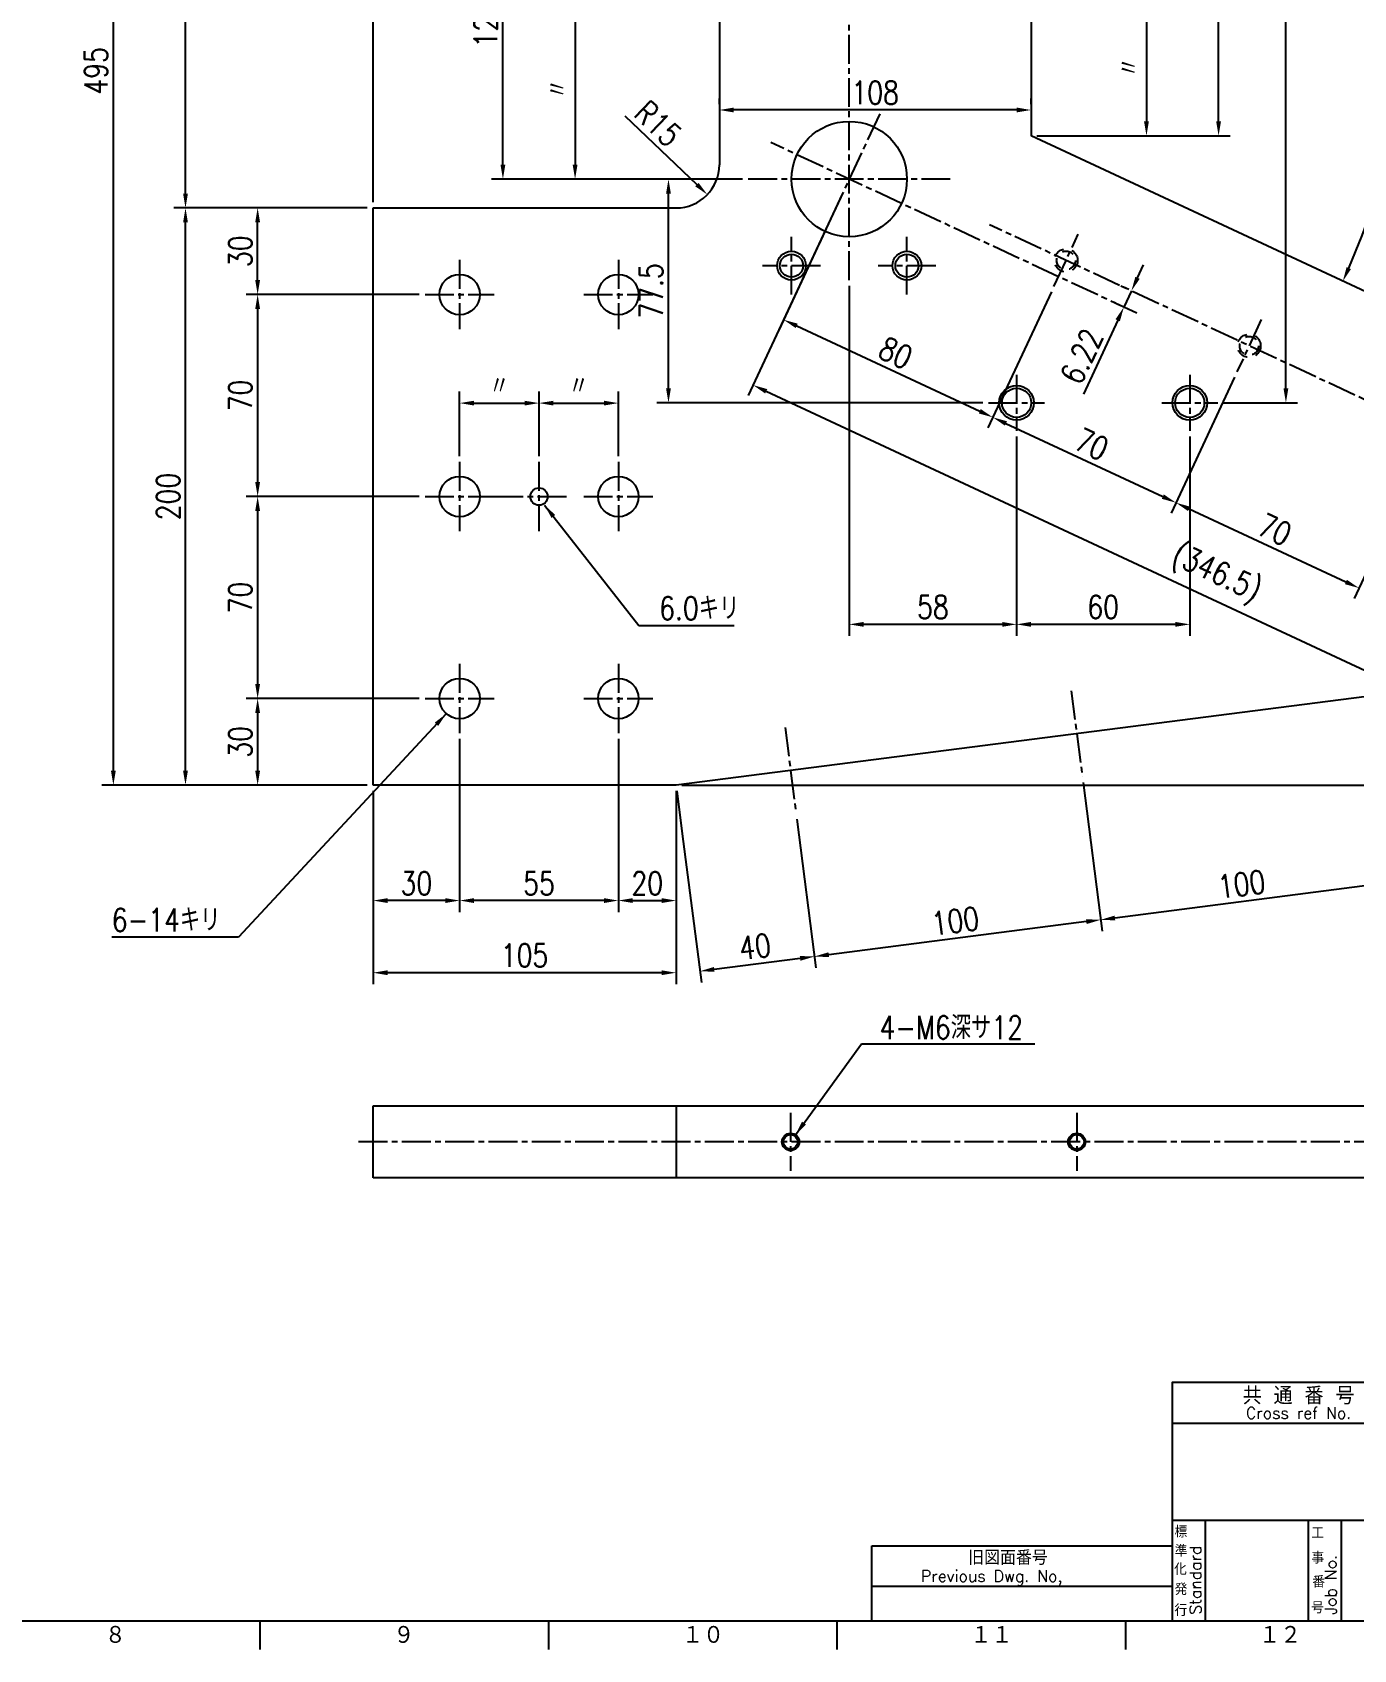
# Model space of a CAD drawing. Extents: x 0 to 1682, y 0 to 2376.
# Drawn here: x 741 to 1199, y 20 to 580 of the extents above; entities that cross this region are included whole.
import ezdxf
from ezdxf.enums import TextEntityAlignment as Align

# ---------------------------------------------------------------- set-up
doc = ezdxf.new("R2010")
doc.units = 0
doc.header["$LTSCALE"] = 2
doc.header["$MEASUREMENT"] = 0
doc.linetypes.add('GEN7A', pattern=[7.5, 5, -0.75, 1, -0.75])
doc.linetypes.add('HIDDEN2', pattern=[3.5, 2, -1.5])
doc.layers.get('DEFPOINTS').update_dxf_attribs({"linetype": 'CONTINUOUS'})
for name, color, linetype in [('2', 5, 'CONTINUOUS'), ('4', 3, 'CONTINUOUS'), ('5', 3, 'CONTINUOUS'), ('7A', 4, 'GEN7A'), ('9', 3, 'HIDDEN2'), ('RAHM2', 1, 'CONTINUOUS')]:
    doc.layers.add(name, color=color, linetype=linetype)
doc.styles.add('DIMENSION', font='monotxt.shx', dxfattribs={"bigfont": 'bigfont.shx'})
doc.styles.get("Standard").update_dxf_attribs({"font": 'romans.shx', "width": 0.8, "bigfont": 'extfont.shx'})
doc.dimstyles.new('GEN-ISO', dxfattribs={"dimscale": 2, "dimtxt": 4, "dimasz": 2.5, "dimexe": 2, "dimexo": 1, "dimgap": 1, "dimtad": 1, "dimdec": 3, "dimrnd": 0.001, "dimdsep": 46, "dimtxsty": 'Standard', "dimcen": 0, "dimclrt": 52, "dimadec": 0, "dimazin": 0, "dimtp": 0.1, "dimtm": 0.1, "dimtfac": 0.6, "dimtdec": 3, "dimtmove": 0, "dimatfit": 3, "dimfxl": 1, "dimarcsym": 0})
doc.dimstyles.new('GEN-ISO$2', dxfattribs={"dimscale": 2, "dimtxt": 4, "dimasz": 2.5, "dimexe": 2, "dimexo": 1, "dimgap": 1, "dimtad": 1, "dimdec": 3, "dimrnd": 0.001, "dimdsep": 46, "dimtxsty": 'Standard', "dimcen": 0, "dimclrt": 52, "dimadec": 3, "dimazin": 0, "dimtp": 0.1, "dimtm": 0.1, "dimtfac": 0.6, "dimtdec": 3, "dimtofl": 0, "dimtmove": 0, "dimatfit": 3, "dimfxl": 1, "dimarcsym": 0})
doc.dimstyles.new('GEN-ISO$4', dxfattribs={"dimscale": 2, "dimtxt": 4, "dimasz": 2.5, "dimexe": 2, "dimexo": 1, "dimgap": 1, "dimtad": 1, "dimdec": 3, "dimrnd": 0.001, "dimdsep": 46, "dimtxsty": 'Standard', "dimcen": 0, "dimclrt": 52, "dimadec": 0, "dimazin": 0, "dimtp": 0.1, "dimtm": 0.1, "dimtfac": 0.6, "dimtdec": 3, "dimtmove": 0, "dimatfit": 3, "dimfxl": 1, "dimarcsym": 0})

# ---------------------------------------------------------------- blocks, each defined once
blk = doc.blocks.new('*D4')
at = {"layer": '5', "color": 0, "lineweight": -2, "transparency": 16777216}
for p, q in [((987.15, 654.57), (900.15, 654.57)), ((904.15, 534.57), (904.15, 649.57)), ((987.15, 529.57), (900.15, 529.57))]:
    blk.add_line(p, q, dxfattribs=at)
at = {"layer": '5', "color": 0, "transparency": 16777216}
for points in [[(903.31, 649.57), (904.98, 649.57), (904.15, 654.57)], [(903.31, 534.57), (904.98, 534.57), (904.15, 529.57)]]:
    blk.add_solid(points, dxfattribs=at)
at = {"layer": 'DEFPOINTS', "color": 0, "transparency": 16777216}
for p in [(904.15, 654.57), (989.15, 654.57), (989.15, 529.57)]:
    blk.add_point(p, dxfattribs=at)
at = {"layer": '5', "color": 52, "transparency": 16777216, "insert": (898.15, 592.07), "char_height": 8, "attachment_point": 5, "rotation": 90}
blk.add_mtext('125\\H7%%P0.1', dxfattribs=at)
blk = doc.blocks.new('*D5')
at = {"layer": '5', "color": 0, "lineweight": -2, "transparency": 16777216}
for p, q in [((977.15, 814.57), (765.15, 814.57)), ((769.15, 324.57), (769.15, 809.57)), ((857.15, 319.57), (765.15, 319.57))]:
    blk.add_line(p, q, dxfattribs=at)
at = {"layer": '5', "color": 0, "transparency": 16777216}
for points in [[(768.31, 809.57), (769.98, 809.57), (769.15, 814.57)], [(768.31, 324.57), (769.98, 324.57), (769.15, 319.57)]]:
    blk.add_solid(points, dxfattribs=at)
at = {"layer": 'DEFPOINTS', "color": 0, "transparency": 16777216}
for p in [(769.15, 814.57), (979.15, 814.57), (859.15, 319.57)]:
    blk.add_point(p, dxfattribs=at)
at = {"layer": '5', "color": 52, "transparency": 16777216, "insert": (763.15, 567.07), "char_height": 8, "attachment_point": 5, "rotation": 90}
blk.add_mtext('495', dxfattribs=at)
blk = doc.blocks.new('*D8')
at = {"layer": '5', "color": 0, "lineweight": -2, "transparency": 16777216}
for p, q in [((1356.15, 369.57), (1438.15, 369.57)), ((1434.15, 364.57), (1434.15, 324.57)), ((966.15, 319.57), (1438.15, 319.57))]:
    blk.add_line(p, q, dxfattribs=at)
at = {"layer": '5', "color": 0, "transparency": 16777216}
for points in [[(1433.31, 364.57), (1434.98, 364.57), (1434.15, 369.57)], [(1433.31, 324.57), (1434.98, 324.57), (1434.15, 319.57)]]:
    blk.add_solid(points, dxfattribs=at)
at = {"layer": 'DEFPOINTS', "color": 0, "transparency": 16777216}
for p in [(1354.15, 369.57), (964.15, 319.57), (1434.15, 319.57)]:
    blk.add_point(p, dxfattribs=at)
at = {"layer": '5', "color": 52, "transparency": 16777216, "insert": (1428.15, 344.57), "char_height": 8, "attachment_point": 5, "rotation": 90}
blk.add_mtext('50', dxfattribs=at)
blk = doc.blocks.new('*D9')
at = {"layer": '5', "color": 0, "lineweight": -2, "transparency": 16777216}
for p, q in [((859.15, 521.57), (859.15, 913.57)), ((1369.15, 806.57), (1369.15, 913.57)), ((864.15, 909.57), (1364.15, 909.57))]:
    blk.add_line(p, q, dxfattribs=at)
at = {"layer": '5', "color": 0, "transparency": 16777216}
for points in [[(864.15, 910.4), (864.15, 908.73), (859.15, 909.57)], [(1364.15, 910.4), (1364.15, 908.73), (1369.15, 909.57)]]:
    blk.add_solid(points, dxfattribs=at)
at = {"layer": 'DEFPOINTS', "color": 0, "transparency": 16777216}
for p in [(1369.15, 909.57), (1369.15, 804.57), (859.15, 519.57)]:
    blk.add_point(p, dxfattribs=at)
at = {"layer": '5', "color": 52, "transparency": 16777216, "insert": (1114.15, 915.57), "char_height": 8, "attachment_point": 5}
blk.add_mtext('510', dxfattribs=at)
blk = doc.blocks.new('*D12')
at = {"layer": '5', "color": 0, "lineweight": -2, "transparency": 16777216}
for p, q in [((1021.7, 524.33), (999.73, 477.2)), ((1094.21, 490.52), (1072.23, 443.39)), ((1005.95, 478.71), (1069.39, 449.13))]:
    blk.add_line(p, q, dxfattribs=at)
at = {"layer": '5', "color": 0, "transparency": 16777216}
for points in [[(1006.3, 479.47), (1005.6, 477.96), (1001.42, 480.82)], [(1069.74, 449.88), (1069.04, 448.37), (1073.92, 447.01)]]:
    blk.add_solid(points, dxfattribs=at)
at = {"layer": 'DEFPOINTS', "color": 0, "transparency": 16777216}
for p in [(1022.55, 526.14), (1095.05, 492.33), (1073.92, 447.01)]:
    blk.add_point(p, dxfattribs=at)
at = {"layer": '5', "color": 52, "transparency": 16777216, "insert": (1040.21, 469.36), "char_height": 8, "attachment_point": 5, "rotation": 335}
blk.add_mtext('80', dxfattribs=at)
blk = doc.blocks.new('*D13')
at = {"layer": '5', "color": 0, "lineweight": -2, "transparency": 16777216}
for p, q in [((1094.21, 490.52), (1072.23, 443.39)), ((1157.65, 460.93), (1135.67, 413.81)), ((1078.45, 444.9), (1132.83, 419.54))]:
    blk.add_line(p, q, dxfattribs=at)
at = {"layer": '5', "color": 0, "transparency": 16777216}
for points in [[(1078.81, 445.66), (1078.1, 444.15), (1073.92, 447.01)], [(1133.18, 420.3), (1132.48, 418.79), (1137.36, 417.43)]]:
    blk.add_solid(points, dxfattribs=at)
at = {"layer": 'DEFPOINTS', "color": 0, "transparency": 16777216}
for p in [(1095.05, 492.33), (1158.5, 462.75), (1137.36, 417.43)]:
    blk.add_point(p, dxfattribs=at)
at = {"layer": '5', "color": 52, "transparency": 16777216, "insert": (1108.18, 437.66), "char_height": 8, "attachment_point": 5, "rotation": 335}
blk.add_mtext('70', dxfattribs=at)
blk = doc.blocks.new('*D14')
at = {"layer": '5', "color": 0, "lineweight": -2, "transparency": 16777216}
for p, q in [((1157.65, 460.93), (1135.67, 413.81)), ((1221.09, 431.35), (1199.12, 384.22)), ((1141.9, 415.32), (1196.27, 389.96))]:
    blk.add_line(p, q, dxfattribs=at)
at = {"layer": '5', "color": 0, "transparency": 16777216}
for points in [[(1142.25, 416.07), (1141.54, 414.56), (1137.36, 417.43)], [(1196.63, 390.72), (1195.92, 389.21), (1200.81, 387.85)]]:
    blk.add_solid(points, dxfattribs=at)
at = {"layer": 'DEFPOINTS', "color": 0, "transparency": 16777216}
for p in [(1158.5, 462.75), (1221.94, 433.16), (1200.81, 387.85)]:
    blk.add_point(p, dxfattribs=at)
at = {"layer": '5', "color": 52, "transparency": 16777216, "insert": (1171.62, 408.08), "char_height": 8, "attachment_point": 5, "rotation": 335}
blk.add_mtext('70', dxfattribs=at)
blk = doc.blocks.new('*D24')
at = {"layer": '5', "color": 0, "lineweight": -2, "transparency": 16777216}
for p, q in [((977.15, 814.57), (790.15, 814.57)), ((794.15, 524.57), (794.15, 809.57)), ((857.15, 519.57), (790.15, 519.57))]:
    blk.add_line(p, q, dxfattribs=at)
at = {"layer": '5', "color": 0, "transparency": 16777216}
for points in [[(793.31, 809.57), (794.98, 809.57), (794.15, 814.57)], [(793.31, 524.57), (794.98, 524.57), (794.15, 519.57)]]:
    blk.add_solid(points, dxfattribs=at)
at = {"layer": 'DEFPOINTS', "color": 0, "transparency": 16777216}
for p in [(794.15, 814.57), (979.15, 814.57), (859.15, 519.57)]:
    blk.add_point(p, dxfattribs=at)
at = {"layer": '5', "color": 52, "transparency": 16777216, "insert": (788.15, 667.07), "char_height": 8, "attachment_point": 5, "rotation": 90}
blk.add_mtext('295', dxfattribs=at)
blk = doc.blocks.new('*D25')
at = {"layer": '5', "color": 0, "lineweight": -2, "transparency": 16777216}
for p, q in [((857.15, 519.57), (790.15, 519.57)), ((794.15, 324.57), (794.15, 514.57)), ((857.15, 319.57), (790.15, 319.57))]:
    blk.add_line(p, q, dxfattribs=at)
at = {"layer": '5', "color": 0, "transparency": 16777216}
for points in [[(793.31, 514.57), (794.98, 514.57), (794.15, 519.57)], [(793.31, 324.57), (794.98, 324.57), (794.15, 319.57)]]:
    blk.add_solid(points, dxfattribs=at)
at = {"layer": 'DEFPOINTS', "color": 0, "transparency": 16777216}
for p in [(794.15, 519.57), (859.15, 519.57), (859.15, 319.57)]:
    blk.add_point(p, dxfattribs=at)
at = {"layer": '5', "color": 52, "transparency": 16777216, "insert": (788.15, 419.57), "char_height": 8, "attachment_point": 5, "rotation": 90}
blk.add_mtext('200', dxfattribs=at)
blk = doc.blocks.new('*D26')
at = {"layer": '5', "color": 0, "lineweight": -2, "transparency": 16777216}
for p, q in [((889.15, 335.57), (889.15, 275.57)), ((859.15, 317.57), (859.15, 275.57)), ((884.15, 279.57), (864.15, 279.57))]:
    blk.add_line(p, q, dxfattribs=at)
at = {"layer": '5', "color": 0, "transparency": 16777216}
for points in [[(864.15, 280.4), (864.15, 278.73), (859.15, 279.57)], [(884.15, 280.4), (884.15, 278.73), (889.15, 279.57)]]:
    blk.add_solid(points, dxfattribs=at)
at = {"layer": 'DEFPOINTS', "color": 0, "transparency": 16777216}
for p in [(889.15, 337.57), (859.15, 319.57), (859.15, 279.57)]:
    blk.add_point(p, dxfattribs=at)
at = {"layer": '5', "color": 52, "transparency": 16777216, "insert": (874.15, 285.57), "char_height": 8, "attachment_point": 5}
blk.add_mtext('30', dxfattribs=at)
blk = doc.blocks.new('*D27')
at = {"layer": '5', "color": 0, "lineweight": -2, "transparency": 16777216}
for p, q in [((889.15, 335.57), (889.15, 275.57)), ((944.15, 335.57), (944.15, 275.57)), ((939.15, 279.57), (894.15, 279.57))]:
    blk.add_line(p, q, dxfattribs=at)
at = {"layer": '5', "color": 0, "transparency": 16777216}
for points in [[(894.15, 280.4), (894.15, 278.73), (889.15, 279.57)], [(939.15, 280.4), (939.15, 278.73), (944.15, 279.57)]]:
    blk.add_solid(points, dxfattribs=at)
at = {"layer": 'DEFPOINTS', "color": 0, "transparency": 16777216}
for p in [(889.15, 337.57), (944.15, 337.57), (889.15, 279.57)]:
    blk.add_point(p, dxfattribs=at)
at = {"layer": '5', "color": 52, "transparency": 16777216, "insert": (916.65, 285.57), "char_height": 8, "attachment_point": 5}
blk.add_mtext('55', dxfattribs=at)
blk = doc.blocks.new('*D28')
at = {"layer": '5', "color": 0, "lineweight": -2, "transparency": 16777216}
for p, q in [((944.15, 335.57), (944.15, 275.57)), ((964.15, 317.57), (964.15, 275.57)), ((949.15, 279.57), (959.15, 279.57))]:
    blk.add_line(p, q, dxfattribs=at)
at = {"layer": '5', "color": 0, "transparency": 16777216}
for points in [[(949.15, 280.4), (949.15, 278.73), (944.15, 279.57)], [(959.15, 280.4), (959.15, 278.73), (964.15, 279.57)]]:
    blk.add_solid(points, dxfattribs=at)
at = {"layer": 'DEFPOINTS', "color": 0, "transparency": 16777216}
for p in [(944.15, 337.57), (964.15, 319.57), (964.15, 279.57)]:
    blk.add_point(p, dxfattribs=at)
at = {"layer": '5', "color": 52, "transparency": 16777216, "insert": (954.15, 285.57), "char_height": 8, "attachment_point": 5}
blk.add_mtext('20', dxfattribs=at)
blk = doc.blocks.new('*D29')
at = {"layer": '5', "color": 0, "lineweight": -2, "transparency": 16777216}
for p, q in [((859.15, 317.57), (859.15, 250.57)), ((964.15, 317.57), (964.15, 250.57)), ((959.15, 254.57), (864.15, 254.57))]:
    blk.add_line(p, q, dxfattribs=at)
at = {"layer": '5', "color": 0, "transparency": 16777216}
for points in [[(864.15, 255.4), (864.15, 253.73), (859.15, 254.57)], [(959.15, 255.4), (959.15, 253.73), (964.15, 254.57)]]:
    blk.add_solid(points, dxfattribs=at)
at = {"layer": 'DEFPOINTS', "color": 0, "transparency": 16777216}
for p in [(859.15, 319.57), (964.15, 319.57), (859.15, 254.57)]:
    blk.add_point(p, dxfattribs=at)
at = {"layer": '5', "color": 52, "transparency": 16777216, "insert": (911.65, 260.57), "char_height": 8, "attachment_point": 5}
blk.add_mtext('105', dxfattribs=at)
blk = doc.blocks.new('*D32')
at = {"layer": '5', "color": 0, "lineweight": -2, "transparency": 16777216}
for p, q in [((859.15, 521.57), (859.15, 883.57)), ((979.15, 816.57), (979.15, 883.57)), ((974.15, 879.57), (864.15, 879.57))]:
    blk.add_line(p, q, dxfattribs=at)
at = {"layer": '5', "color": 0, "transparency": 16777216}
for points in [[(864.15, 880.4), (864.15, 878.73), (859.15, 879.57)], [(974.15, 880.4), (974.15, 878.73), (979.15, 879.57)]]:
    blk.add_solid(points, dxfattribs=at)
at = {"layer": 'DEFPOINTS', "color": 0, "transparency": 16777216}
for p in [(859.15, 879.57), (979.15, 814.57), (859.15, 519.57)]:
    blk.add_point(p, dxfattribs=at)
at = {"layer": '5', "color": 52, "transparency": 16777216, "insert": (919.15, 885.57), "char_height": 8, "attachment_point": 5}
blk.add_mtext('120', dxfattribs=at)
blk = doc.blocks.new('*D35')
at = {"layer": '5', "color": 0, "lineweight": -2, "transparency": 16777216}
blk.add_line((946.38, 551.54), (971.38, 527.66), dxfattribs=at)
at = {"layer": '5', "color": 0, "transparency": 16777216}
blk.add_solid([(971.95, 528.26), (970.8, 527.06), (974.99, 524.2)], dxfattribs=at)
at = {"layer": 'DEFPOINTS', "color": 0, "transparency": 16777216}
for p in [(964.15, 534.57), (974.99, 524.2)]:
    blk.add_point(p, dxfattribs=at)
at = {"layer": '5', "color": 52, "transparency": 16777216, "insert": (957.92, 548.81), "char_height": 8, "attachment_point": 5, "rotation": 316.3053}
blk.add_mtext('R15', dxfattribs=at)
blk = doc.blocks.new('*D38')
at = {"layer": '5', "color": 0, "lineweight": -2, "transparency": 16777216}
for p, q in [((1021.7, 524.33), (989.16, 454.54)), ((995.38, 456.05), (1300.11, 313.96)), ((1335.49, 378.01), (1302.95, 308.22))]:
    blk.add_line(p, q, dxfattribs=at)
at = {"layer": '5', "color": 0, "transparency": 16777216}
for points in [[(995.74, 456.81), (995.03, 455.3), (990.85, 458.17)], [(1300.46, 314.71), (1299.76, 313.2), (1304.64, 311.85)]]:
    blk.add_solid(points, dxfattribs=at)
at = {"layer": 'DEFPOINTS', "color": 0, "transparency": 16777216}
for p in [(1022.55, 526.14), (1336.34, 379.82), (1304.64, 311.85)]:
    blk.add_point(p, dxfattribs=at)
at = {"layer": '5', "color": 52, "transparency": 16777216, "insert": (1151.17, 392.34), "char_height": 8, "attachment_point": 5, "rotation": 335}
blk.add_mtext('(346.5)', dxfattribs=at)
blk = doc.blocks.new('*D39')
at = {"layer": '5', "color": 0, "lineweight": -2, "transparency": 16777216}
for p, q in [((1089.15, 639.57), (1156.15, 639.57)), ((1152.15, 549.57), (1152.15, 634.57)), ((1089.15, 544.57), (1156.15, 544.57))]:
    blk.add_line(p, q, dxfattribs=at)
at = {"layer": '5', "color": 0, "transparency": 16777216}
for points in [[(1151.31, 634.57), (1152.98, 634.57), (1152.15, 639.57)], [(1151.31, 549.57), (1152.98, 549.57), (1152.15, 544.57)]]:
    blk.add_solid(points, dxfattribs=at)
at = {"layer": 'DEFPOINTS', "color": 0, "transparency": 16777216}
for p in [(1087.15, 639.57), (1152.15, 639.57), (1087.15, 544.57)]:
    blk.add_point(p, dxfattribs=at)
at = {"layer": '5', "color": 52, "transparency": 16777216, "insert": (1146.15, 592.07), "char_height": 8, "attachment_point": 5, "rotation": 90}
blk.add_mtext('95', dxfattribs=at)
blk = doc.blocks.new('1A1ﾌﾞﾋﾝ')
at = {"layer": 'RAHM2', "color": 7, "linetype": 'Continuous'}
for p, q in [((568.05, 49.26), (826, 49.26)), ((568.05, 32.42), (826, 32.42)), ((573.77, 32.42), (573.77, 15)), ((591.59, 32.42), (591.59, 15)), ((597.3, 32.42), (597.3, 15)), ((516, 28), (568.05, 28)), ((516, 15), (516, 28)), ((516, 21), (568.05, 21))]:
    blk.add_line(p, q, dxfattribs=at)
at = {"layer": 'RAHM2', "color": 5, "linetype": 'Continuous'}
for p, q in [((25, 15), (826, 15)), ((410, 10), (410, 15)), ((460, 10), (460, 15)), ((510, 10), (510, 15)), ((560, 10), (560, 15))]:
    blk.add_line(p, q, dxfattribs=at)
blk.add_lwpolyline([(826, 56.26), (568.05, 56.26), (568.05, 15)], dxfattribs=at)
at = {"layer": 'RAHM2', "color": 7, "linetype": 'Continuous'}
for s, height, p in [('共 通 番 号', 3, (589.93, 54.14)), ('Cross ref No.', 2, (589.93, 51.01))]:
    blk.add_text(s, height=height, dxfattribs=at).set_placement(p, align=Align.MIDDLE)
for s, height, p in [('標', 2, (568.44, 29.43)), ('工', 2, (592.15, 29.24)), ('準', 2, (568.47, 26.11)), ('旧図面番号', 2.5, (532.71, 24.69)), ('事', 2, (592.17, 24.92)), ('Previous Dwg. No,', 2, (524.5, 21.75)), ('化', 2, (568.37, 22.95)), ('番', 2, (592.31, 20.76)), ('発', 2, (568.46, 19.47)), ('行', 2, (568.43, 15.82)), ('行', 2, (568.46, 15.82)), ('号', 2, (592.11, 16.28))]:
    blk.add_text(s, height=height, dxfattribs=at).set_placement(p)
for s, p in [('Standard', (573.07, 16.05)), ('Job No.', (596.5, 16.05))]:
    blk.add_text(s, height=2, rotation=90, dxfattribs=at).set_placement(p)
at = {"layer": 'RAHM2', "color": 5, "linetype": 'Continuous'}
for s, height, p in [('８', 3.31, (383.1, 10.87)), ('９', 3.31, (433.1, 10.87)), ('１０', 3.311, (483.1, 10.87)), ('１１', 3.311, (533.1, 10.87)), ('１２', 3.311, (583.1, 10.87))]:
    blk.add_text(s, height=height, dxfattribs=at).set_placement(p)
at = {"layer": 'RAHM2', "color": 5, "linetype": 'Continuous', "width": 0.7}
for tag, p in [('HEADER3', (35, 566.01)), ('HEADER4', (54.75, 566)), ('HEADER15', (74.49, 566)), ('HEADER16', (94.43, 566))]:
    blk.add_attdef(tag, text='', height=6, dxfattribs=at).set_placement(p, align=Align.MIDDLE)
at = {"layer": 'RAHM2', "color": 7, "linetype": 'Continuous'}
blk.add_attdef('HEADER5', text='', height=2.5, dxfattribs=at).set_placement((63.69, 559.1), align=Align.BOTTOM_RIGHT)
for tag, height, width, p in [('HEADER1', 5, 0.9, (775.12, 45.15)), ('HEADER7', 5, 0.8, (590.38, 40.8)), ('GEN-TITLE-SCA', 4, 0.85, (677.79, 40.85)), ('HEADER2', 6, 0.9, (774.89, 36.68)), ('HEADER11', 3.2, 0.63, (46.91, 24.38)), ('HEADER9', 3.33, 0.8, (71.4, 24.2)), ('HEADER10', 3.5, 0.8, (92.57, 24.22)), ('HEADER14', 3.31, 0.8, (542.54, 17.82))]:
    blk.add_attdef(tag, text='', height=height, dxfattribs=dict(at, width=width)).set_placement(p, align=Align.MIDDLE)
at = {"layer": 'RAHM2', "color": 7, "linetype": 'Continuous', "width": 0.8}
blk.add_attdef('GEN-TITLE-DAT', text='', height=3.5, dxfattribs=at).set_placement((691.35, 39.1), align=Align.BOTTOM_LEFT)
at = {"layer": 'RAHM2', "color": 5, "linetype": 'Continuous'}
blk.add_attdef('HEADER6', text='', height=5.8, dxfattribs=at).set_placement((623.09, 17.9), align=Align.BOTTOM_RIGHT)
at = {"layer": 'RAHM2', "color": 5, "linetype": 'Continuous', "style": 'DIMENSION', "width": 1.2}
for tag, p in [('HEADER13', (629.56, 16.75)), ('HEADER12', (663.26, 16.72)), ('GEN-TITLE-DWG', (732.79, 16.74))]:
    blk.add_attdef(tag, text='', height=7.02, dxfattribs=at).set_placement(p, align=Align.BOTTOM_LEFT)
blk.add_attdef('HEADER8', text='', height=7.02, dxfattribs=at).set_placement((822.69, 16.71), align=Align.BOTTOM_RIGHT)
blk = doc.blocks.new('*D50')
at = {"layer": '5', "color": 0, "lineweight": -2, "transparency": 16777216}
for p, q in [((967.15, 592.07), (925.15, 592.07)), ((929.15, 587.07), (929.15, 534.57)), ((987.15, 529.57), (925.15, 529.57))]:
    blk.add_line(p, q, dxfattribs=at)
at = {"layer": '5', "color": 0, "transparency": 16777216}
for points in [[(928.31, 587.07), (929.98, 587.07), (929.15, 592.07)], [(928.31, 534.57), (929.98, 534.57), (929.15, 529.57)]]:
    blk.add_solid(points, dxfattribs=at)
at = {"layer": 'DEFPOINTS', "color": 0, "transparency": 16777216}
for p in [(969.15, 592.07), (929.15, 529.57), (989.15, 529.57)]:
    blk.add_point(p, dxfattribs=at)
at = {"layer": '5', "color": 52, "transparency": 16777216, "insert": (923.15, 560.82), "char_height": 8, "attachment_point": 5, "rotation": 90}
blk.add_mtext('〃', dxfattribs=at)
blk = doc.blocks.new('*D51')
at = {"layer": '5', "color": 0, "lineweight": -2, "transparency": 16777216}
for p, q in [((966.31, 302.7), (972.92, 251.13)), ((1005.98, 307.79), (1012.6, 256.21)), ((1007.13, 259.54), (977.37, 255.73))]:
    blk.add_line(p, q, dxfattribs=at)
at = {"layer": '5', "color": 0, "transparency": 16777216}
for points in [[(1007.02, 260.37), (1007.24, 258.72), (1012.09, 260.18)], [(977.27, 256.56), (977.48, 254.9), (972.41, 255.09)]]:
    blk.add_solid(points, dxfattribs=at)
at = {"layer": 'DEFPOINTS', "color": 0, "transparency": 16777216}
for p in [(1005.73, 309.77), (966.06, 304.69), (972.41, 255.09)]:
    blk.add_point(p, dxfattribs=at)
at = {"layer": '5', "color": 52, "transparency": 16777216, "insert": (991.49, 263.59), "char_height": 8, "attachment_point": 5, "rotation": 7.3058}
blk.add_mtext('40', dxfattribs=at)
blk = doc.blocks.new('*D52')
at = {"layer": '5', "color": 0, "lineweight": -2, "transparency": 16777216}
for p, q in [((1105.17, 320.51), (1111.79, 268.93)), ((1005.98, 307.79), (1012.6, 256.21)), ((1106.32, 272.26), (1017.05, 260.82))]:
    blk.add_line(p, q, dxfattribs=at)
at = {"layer": '5', "color": 0, "transparency": 16777216}
for points in [[(1106.21, 273.09), (1106.42, 271.43), (1111.28, 272.9)], [(1016.94, 261.64), (1017.15, 259.99), (1012.09, 260.18)]]:
    blk.add_solid(points, dxfattribs=at)
at = {"layer": 'DEFPOINTS', "color": 0, "transparency": 16777216}
for p in [(1104.92, 322.49), (1005.73, 309.77), (1012.09, 260.18)]:
    blk.add_point(p, dxfattribs=at)
at = {"layer": '5', "color": 52, "transparency": 16777216, "insert": (1060.92, 272.49), "char_height": 8, "attachment_point": 5, "rotation": 7.3058}
blk.add_mtext('100', dxfattribs=at)
blk = doc.blocks.new('*D53')
at = {"layer": '5', "color": 0, "lineweight": -2, "transparency": 16777216}
for p, q in [((1204.36, 333.22), (1210.97, 281.65)), ((1105.17, 320.51), (1111.79, 268.93)), ((1205.51, 284.98), (1116.24, 273.53))]:
    blk.add_line(p, q, dxfattribs=at)
at = {"layer": '5', "color": 0, "transparency": 16777216}
for points in [[(1205.4, 285.8), (1205.61, 284.15), (1210.46, 285.61)], [(1116.13, 274.36), (1116.34, 272.71), (1111.28, 272.9)]]:
    blk.add_solid(points, dxfattribs=at)
at = {"layer": 'DEFPOINTS', "color": 0, "transparency": 16777216}
for p in [(1204.11, 335.21), (1104.92, 322.49), (1111.28, 272.9)]:
    blk.add_point(p, dxfattribs=at)
at = {"layer": '5', "color": 52, "transparency": 16777216, "insert": (1160.11, 285.21), "char_height": 8, "attachment_point": 5, "rotation": 7.3058}
blk.add_mtext('100', dxfattribs=at)
blk = doc.blocks.new('*D57')
at = {"layer": '5', "color": 0, "lineweight": -2, "transparency": 16777216}
for p, q in [((1099.15, 592.07), (1131.15, 592.07)), ((1127.15, 587.07), (1127.15, 549.57)), ((1089.15, 544.57), (1131.15, 544.57))]:
    blk.add_line(p, q, dxfattribs=at)
at = {"layer": '5', "color": 0, "transparency": 16777216}
for points in [[(1126.31, 587.07), (1127.98, 587.07), (1127.15, 592.07)], [(1126.31, 549.57), (1127.98, 549.57), (1127.15, 544.57)]]:
    blk.add_solid(points, dxfattribs=at)
at = {"layer": 'DEFPOINTS', "color": 0, "transparency": 16777216}
for p in [(1097.15, 592.07), (1087.15, 544.57), (1127.15, 544.57)]:
    blk.add_point(p, dxfattribs=at)
at = {"layer": '5', "color": 52, "transparency": 16777216, "insert": (1121.15, 568.32), "char_height": 8, "attachment_point": 5, "rotation": 90}
blk.add_mtext('〃', dxfattribs=at)
blk = doc.blocks.new('*D58')
at = {"layer": '5', "color": 0, "lineweight": -2, "transparency": 16777216}
for p, q in [((979.15, 555.52), (979.15, 557.52)), ((1087.15, 555.52), (1087.15, 557.52)), ((1082.15, 553.52), (984.15, 553.52))]:
    blk.add_line(p, q, dxfattribs=at)
at = {"layer": '5', "color": 0, "transparency": 16777216}
for points in [[(984.15, 554.36), (984.15, 552.69), (979.15, 553.52)], [(1082.15, 554.36), (1082.15, 552.69), (1087.15, 553.52)]]:
    blk.add_solid(points, dxfattribs=at)
at = {"layer": 'DEFPOINTS', "color": 0, "transparency": 16777216}
for p in [(979.15, 553.52), (979.15, 553.52), (1087.15, 553.52)]:
    blk.add_point(p, dxfattribs=at)
at = {"layer": '5', "color": 52, "transparency": 16777216, "insert": (1033.15, 559.52), "char_height": 8, "attachment_point": 5}
blk.add_mtext('108', dxfattribs=at)
blk = doc.blocks.new('*D59')
at = {"layer": '5', "color": 0, "lineweight": -2, "transparency": 16777216}
for p, q in [((1124.05, 495.36), (1126.16, 499.89)), ((1120.12, 491.67), (1118.31, 492.52)), ((1121.94, 490.83), (1119.31, 485.19)), ((1117.5, 486.04), (1115.68, 486.88)), ((1117.2, 480.66), (1105.28, 455.1))]:
    blk.add_line(p, q, dxfattribs=at)
at = {"layer": '5', "color": 0, "transparency": 16777216}
for points in [[(1123.3, 495.71), (1124.81, 495.01), (1121.94, 490.83)], [(1116.44, 481.01), (1117.95, 480.31), (1119.31, 485.19)]]:
    blk.add_solid(points, dxfattribs=at)
at = {"layer": 'DEFPOINTS', "color": 0, "transparency": 16777216}
for p in [(1121.94, 490.83), (1119.31, 485.19), (1119.31, 485.19)]:
    blk.add_point(p, dxfattribs=at)
at = {"layer": '5', "color": 52, "transparency": 16777216, "insert": (1104.74, 468.15), "char_height": 8, "attachment_point": 5, "rotation": 65}
blk.add_mtext('6.22', dxfattribs=at)
blk = doc.blocks.new('*D60')
at = {"layer": '5', "color": 0, "lineweight": -2, "transparency": 16777216}
for p, q in [((857.15, 519.57), (815.15, 519.57)), ((819.15, 494.57), (819.15, 514.57)), ((875.15, 489.57), (815.15, 489.57))]:
    blk.add_line(p, q, dxfattribs=at)
at = {"layer": '5', "color": 0, "transparency": 16777216}
for points in [[(818.31, 514.57), (819.98, 514.57), (819.15, 519.57)], [(818.31, 494.57), (819.98, 494.57), (819.15, 489.57)]]:
    blk.add_solid(points, dxfattribs=at)
at = {"layer": 'DEFPOINTS', "color": 0, "transparency": 16777216}
for p in [(819.15, 519.57), (859.15, 519.57), (877.15, 489.57)]:
    blk.add_point(p, dxfattribs=at)
at = {"layer": '5', "color": 52, "transparency": 16777216, "insert": (813.15, 504.57), "char_height": 8, "attachment_point": 5, "rotation": 90}
blk.add_mtext('30', dxfattribs=at)
blk = doc.blocks.new('*D61')
at = {"layer": '5', "color": 0, "lineweight": -2, "transparency": 16777216}
for p, q in [((875.15, 489.57), (815.15, 489.57)), ((819.15, 484.57), (819.15, 424.57)), ((875.15, 419.57), (815.15, 419.57))]:
    blk.add_line(p, q, dxfattribs=at)
at = {"layer": '5', "color": 0, "transparency": 16777216}
for points in [[(818.31, 484.57), (819.98, 484.57), (819.15, 489.57)], [(818.31, 424.57), (819.98, 424.57), (819.15, 419.57)]]:
    blk.add_solid(points, dxfattribs=at)
at = {"layer": 'DEFPOINTS', "color": 0, "transparency": 16777216}
for p in [(877.15, 489.57), (819.15, 419.57), (877.15, 419.57)]:
    blk.add_point(p, dxfattribs=at)
at = {"layer": '5', "color": 52, "transparency": 16777216, "insert": (813.15, 454.57), "char_height": 8, "attachment_point": 5, "rotation": 90}
blk.add_mtext('70', dxfattribs=at)
blk = doc.blocks.new('*D62')
at = {"layer": '5', "color": 0, "lineweight": -2, "transparency": 16777216}
for p, q in [((875.15, 419.57), (815.15, 419.57)), ((819.15, 414.57), (819.15, 354.57)), ((875.15, 349.57), (815.15, 349.57))]:
    blk.add_line(p, q, dxfattribs=at)
at = {"layer": '5', "color": 0, "transparency": 16777216}
for points in [[(818.31, 414.57), (819.98, 414.57), (819.15, 419.57)], [(818.31, 354.57), (819.98, 354.57), (819.15, 349.57)]]:
    blk.add_solid(points, dxfattribs=at)
at = {"layer": 'DEFPOINTS', "color": 0, "transparency": 16777216}
for p in [(877.15, 419.57), (819.15, 349.57), (877.15, 349.57)]:
    blk.add_point(p, dxfattribs=at)
at = {"layer": '5', "color": 52, "transparency": 16777216, "insert": (813.15, 384.57), "char_height": 8, "attachment_point": 5, "rotation": 90}
blk.add_mtext('70', dxfattribs=at)
blk = doc.blocks.new('*D63')
at = {"layer": '5', "color": 0, "lineweight": -2, "transparency": 16777216}
for p, q in [((875.15, 349.57), (815.15, 349.57)), ((819.15, 344.57), (819.15, 324.57)), ((857.15, 319.57), (815.15, 319.57))]:
    blk.add_line(p, q, dxfattribs=at)
at = {"layer": '5', "color": 0, "transparency": 16777216}
for points in [[(818.31, 344.57), (819.98, 344.57), (819.15, 349.57)], [(818.31, 324.57), (819.98, 324.57), (819.15, 319.57)]]:
    blk.add_solid(points, dxfattribs=at)
at = {"layer": 'DEFPOINTS', "color": 0, "transparency": 16777216}
for p in [(877.15, 349.57), (819.15, 319.57), (859.15, 319.57)]:
    blk.add_point(p, dxfattribs=at)
at = {"layer": '5', "color": 52, "transparency": 16777216, "insert": (813.15, 334.57), "char_height": 8, "attachment_point": 5, "rotation": 90}
blk.add_mtext('30', dxfattribs=at)
blk = doc.blocks.new('*D65')
at = {"layer": '5', "color": 0, "lineweight": -2, "transparency": 16777216}
for p, q in [((889.15, 433.57), (889.15, 455.94)), ((916.65, 433.57), (916.65, 455.94)), ((894.15, 451.94), (911.65, 451.94))]:
    blk.add_line(p, q, dxfattribs=at)
at = {"layer": '5', "color": 0, "transparency": 16777216}
for points in [[(894.15, 452.77), (894.15, 451.11), (889.15, 451.94)], [(911.65, 452.77), (911.65, 451.11), (916.65, 451.94)]]:
    blk.add_solid(points, dxfattribs=at)
at = {"layer": 'DEFPOINTS', "color": 0, "transparency": 16777216}
for p in [(916.65, 451.94), (889.15, 431.57), (916.65, 431.57)]:
    blk.add_point(p, dxfattribs=at)
at = {"layer": '5', "color": 52, "transparency": 16777216, "insert": (902.9, 457.94), "char_height": 8, "attachment_point": 5}
blk.add_mtext('〃', dxfattribs=at)
blk = doc.blocks.new('*D66')
at = {"layer": '5', "color": 0, "lineweight": -2, "transparency": 16777216}
for p, q in [((916.65, 433.57), (916.65, 455.94)), ((944.15, 433.57), (944.15, 455.94)), ((921.65, 451.94), (939.15, 451.94))]:
    blk.add_line(p, q, dxfattribs=at)
at = {"layer": '5', "color": 0, "transparency": 16777216}
for points in [[(921.65, 452.77), (921.65, 451.11), (916.65, 451.94)], [(939.15, 452.77), (939.15, 451.11), (944.15, 451.94)]]:
    blk.add_solid(points, dxfattribs=at)
at = {"layer": 'DEFPOINTS', "color": 0, "transparency": 16777216}
for p in [(944.15, 451.94), (916.65, 431.57), (944.15, 431.57)]:
    blk.add_point(p, dxfattribs=at)
at = {"layer": '5', "color": 52, "transparency": 16777216, "insert": (930.4, 457.94), "char_height": 8, "attachment_point": 5}
blk.add_mtext('〃', dxfattribs=at)
blk = doc.blocks.new('*D73')
at = {"layer": '5', "color": 0, "lineweight": -2, "transparency": 16777216}
for p, q in [((987.15, 529.57), (957.51, 529.57)), ((961.51, 457.07), (961.51, 524.57)), ((1070.46, 452.07), (957.51, 452.07))]:
    blk.add_line(p, q, dxfattribs=at)
at = {"layer": '5', "color": 0, "transparency": 16777216}
for points in [[(960.68, 524.57), (962.35, 524.57), (961.51, 529.57)], [(960.68, 457.07), (962.35, 457.07), (961.51, 452.07)]]:
    blk.add_solid(points, dxfattribs=at)
at = {"layer": 'DEFPOINTS', "color": 0, "transparency": 16777216}
for p in [(961.51, 529.57), (989.15, 529.57), (1072.46, 452.07)]:
    blk.add_point(p, dxfattribs=at)
at = {"layer": '5', "color": 52, "transparency": 16777216, "insert": (955.51, 490.82), "char_height": 8, "attachment_point": 5, "rotation": 90}
blk.add_mtext('77.5', dxfattribs=at)
blk = doc.blocks.new('*D74')
at = {"layer": '5', "color": 0, "lineweight": -2, "transparency": 16777216}
for p, q in [((1153.83, 732.07), (1179.48, 732.07)), ((1175.48, 457.07), (1175.48, 727.07)), ((1153.83, 452.07), (1179.48, 452.07))]:
    blk.add_line(p, q, dxfattribs=at)
at = {"layer": '5', "color": 0, "transparency": 16777216}
for points in [[(1174.64, 727.07), (1176.31, 727.07), (1175.48, 732.07)], [(1174.64, 457.07), (1176.31, 457.07), (1175.48, 452.07)]]:
    blk.add_solid(points, dxfattribs=at)
at = {"layer": 'DEFPOINTS', "color": 0, "transparency": 16777216}
for p in [(1151.83, 732.07), (1175.48, 732.07), (1151.83, 452.07)]:
    blk.add_point(p, dxfattribs=at)
at = {"layer": '5', "color": 52, "transparency": 16777216, "insert": (1169.48, 592.07), "char_height": 8, "attachment_point": 5, "rotation": 90}
blk.add_mtext('280', dxfattribs=at)
blk = doc.blocks.new('*D75')
at = {"layer": '5', "color": 0, "lineweight": -2, "transparency": 16777216}
blk.add_arc((985.28, 592.07), 231.61, 336.2369, 23.7631, dxfattribs=at)
at = {"layer": '5', "color": 0, "transparency": 16777216}
for points in [[(1196.5, 685.05), (1198.02, 685.74), (1195.2, 689.95)], [(1198.02, 498.39), (1196.5, 499.08), (1195.2, 494.18)]]:
    blk.add_solid(points, dxfattribs=at)
at = {"layer": 'DEFPOINTS', "color": 0, "transparency": 16777216}
for p in [(1369.15, 771.06), (1087.15, 639.57), (1214.45, 558.5), (1087.15, 544.57), (1369.15, 413.07)]:
    blk.add_point(p, dxfattribs=at)
at = {"layer": '5', "color": 52, "transparency": 16777216, "insert": (1210.9, 592.07), "char_height": 8, "attachment_point": 5, "rotation": 90}
blk.add_mtext('50°', dxfattribs=at)
blk = doc.blocks.new('*D76')
at = {"layer": '5', "color": 0, "lineweight": -2, "transparency": 16777216}
for p, q in [((1082.15, 440.38), (1082.15, 371.28)), ((1142.15, 440.38), (1142.15, 371.28)), ((1137.15, 375.28), (1087.15, 375.28))]:
    blk.add_line(p, q, dxfattribs=at)
at = {"layer": '5', "color": 0, "transparency": 16777216}
for points in [[(1087.15, 376.11), (1087.15, 374.44), (1082.15, 375.28)], [(1137.15, 376.11), (1137.15, 374.44), (1142.15, 375.28)]]:
    blk.add_solid(points, dxfattribs=at)
at = {"layer": 'DEFPOINTS', "color": 0, "transparency": 16777216}
for p in [(1082.15, 442.38), (1142.15, 442.38), (1082.15, 375.28)]:
    blk.add_point(p, dxfattribs=at)
at = {"layer": '5', "color": 52, "transparency": 16777216, "insert": (1112.15, 381.28), "char_height": 8, "attachment_point": 5}
blk.add_mtext('60', dxfattribs=at)
blk = doc.blocks.new('*D77')
at = {"layer": '5', "color": 0, "lineweight": -2, "transparency": 16777216}
for p, q in [((1024.15, 492.57), (1024.15, 371.28)), ((1077.15, 375.28), (1029.15, 375.28))]:
    blk.add_line(p, q, dxfattribs=at)
at = {"layer": '5', "color": 0, "transparency": 16777216}
for points in [[(1029.15, 376.11), (1029.15, 374.44), (1024.15, 375.28)], [(1077.15, 376.11), (1077.15, 374.44), (1082.15, 375.28)]]:
    blk.add_solid(points, dxfattribs=at)
at = {"layer": 'DEFPOINTS', "color": 0, "transparency": 16777216}
for p in [(1024.15, 494.57), (1082.15, 442.38), (1024.15, 375.28)]:
    blk.add_point(p, dxfattribs=at)
at = {"layer": '5', "color": 52, "transparency": 16777216, "insert": (1053.15, 381.28), "char_height": 8, "attachment_point": 5}
blk.add_mtext('58', dxfattribs=at)

msp = doc.modelspace()

# ---------------------------------------------------------------- linework, layer by layer
at = {"layer": '2'}
for p, q in [((979.1465, 814.5661), (979.1465, 534.5661)), ((1087.1465, 592.0661), (1087.1465, 544.5661)), ((1369.1465, 413.0673), (1087.1465, 544.5661)), ((859.1465, 319.5661), (859.1465, 519.5661)), ((859.1465, 519.5661), (964.1465, 519.5661)), ((1354.1465, 369.5661), (964.1465, 319.5661)), ((964.1465, 319.5661), (859.1465, 319.5661)), ((859.1465, 183.461), (859.1465, 208.461)), ((859.1465, 208.461), (1369.1465, 208.461)), ((964.1465, 208.461), (964.1465, 183.461)), ((1369.1465, 183.461), (859.1465, 183.461))]:
    msp.add_line(p, q, dxfattribs=at)
for centre, radius in [((1024.1465, 529.5661), 20), ((1004.1465, 499.5661), 4), ((1044.1465, 499.5661), 4), ((889.1465, 489.5661), 7), ((944.1465, 489.5661), 7), ((1082.1465, 452.0661), 5.05), ((1142.1465, 452.0661), 5.05), ((889.1465, 419.5661), 7), ((944.1465, 419.5661), 7), ((916.6465, 419.5661), 3), ((889.1465, 349.5661), 7), ((944.1465, 349.5661), 7), ((1003.8218, 195.961), 2.5), ((1103.01, 195.961), 2.5)]:
    msp.add_circle(centre, radius, dxfattribs=at)
msp.add_arc((964.1465, 534.5661), 15, 270, 360, dxfattribs=at)
at = {"layer": '4'}
for centre, radius in [((1004.1465, 499.5661), 5), ((1044.1465, 499.5661), 5), ((1082.1465, 452.0661), 6), ((1142.1465, 452.0661), 6), ((1003.8218, 195.961), 3), ((1103.01, 195.961), 3)]:
    msp.add_circle(centre, radius, dxfattribs=at)
at = {"layer": '5'}
msp.add_line((964.4031, 317.5661), (966.3094, 302.7042), dxfattribs=at)
at = {"layer": '7A'}
for p, q in [((1024.1465, 494.5661), (1024.1465, 694.5661)), ((1034.712, 552.2238), (1013.5811, 506.9084)), ((1123.8404, 483.0781), (996.9573, 542.2446)), ((1059.1465, 529.5661), (989.1465, 529.5661)), ((1321.7562, 397.651), (1072.7775, 513.7516)), ((1095.0535, 492.3304), (1103.5058, 510.4565)), ((1004.1465, 489.5661), (1004.1465, 509.5661)), ((1044.1465, 489.5661), (1044.1465, 509.5661)), ((889.1465, 501.5661), (889.1465, 477.5661)), ((944.1465, 501.5661), (944.1465, 477.5661)), ((1014.1465, 499.5661), (994.1465, 499.5661)), ((1054.1465, 499.5661), (1034.1465, 499.5661)), ((877.1465, 489.5661), (901.1465, 489.5661)), ((932.1465, 489.5661), (956.1465, 489.5661)), ((1166.9474, 480.8733), (1158.495, 462.7471)), ((1082.1465, 461.7537), (1082.1465, 442.3784)), ((1142.1465, 461.7537), (1142.1465, 442.3784)), ((1072.4589, 452.0661), (1091.8342, 452.0661)), ((1132.4589, 452.0661), (1151.8342, 452.0661)), ((889.1465, 431.5661), (889.1465, 407.5661)), ((916.6465, 431.5661), (916.6465, 407.5661)), ((944.1465, 431.5661), (944.1465, 407.5661)), ((877.1465, 419.5661), (901.1465, 419.5661)), ((901.1465, 419.5661), (927.1465, 419.5661)), ((932.1465, 419.5661), (956.1465, 419.5661)), ((889.1465, 361.5661), (889.1465, 337.5661)), ((944.1465, 361.5661), (944.1465, 337.5661)), ((877.1465, 349.5661), (901.1465, 349.5661)), ((932.1465, 349.5661), (956.1465, 349.5661)), ((1101.1014, 352.2472), (1104.9185, 322.491)), ((1001.9132, 339.5307), (1005.7304, 309.7746)), ((1003.8218, 205.961), (1003.8218, 185.961)), ((1103.01, 205.961), (1103.01, 185.961)), ((1374.1465, 195.961), (854.1465, 195.961))]:
    msp.add_line(p, q, dxfattribs=at)
at = {"layer": '9'}
for centre, radius in [((1099.2796, 501.3935), 4), ((1099.2796, 501.3935), 3.25), ((1162.7212, 471.8102), 4), ((1162.7212, 471.8102), 3.25)]:
    msp.add_circle(centre, radius, dxfattribs=at)

# ---------------------------------------------------------------- block references
at = {"layer": '2', "xscale": 2, "yscale": 2, "zscale": 2}
msp.add_blockref('1A1ﾌﾞﾋﾝ', (0, 0), dxfattribs=at)

# ---------------------------------------------------------------- texts
at = {"layer": '5', "color": 52, "char_height": 8}
for s, insert, attachment_point in [('6.0キリ', (958.2963, 380.8669), 4), ('6-14キリ', (768.6119, 272.8474), 4), ('4-M6深サ12', (1084.3803, 235.5752), 6)]:
    msp.add_mtext(s, dxfattribs=dict(at, insert=insert, attachment_point=attachment_point))

# ---------------------------------------------------------------- dimensions: what is measured, and where the dimension line sits
at = {"layer": '5'}
for base, p1, p2, angle, picture, middle in [((1369.1465, 909.5661), (859.1465, 519.5661), (1369.1465, 804.5661), 180, '*D9', (1114.1465, 915.5661)), ((859.1465, 879.5661), (979.1465, 814.5661), (859.1465, 519.5661), 180, '*D32', (919.1465, 885.5661)), ((769.1465, 814.5661), (859.1465, 319.5661), (979.1465, 814.5661), 90, '*D5', (763.1465, 567.0661)), ((794.1465, 814.5661), (859.1465, 519.5661), (979.1465, 814.5661), 90, '*D24', (788.1465, 667.0661)), ((1152.1465, 639.5661), (1087.1465, 544.5661), (1087.1465, 639.5661), 90, '*D39', (1146.1465, 592.0661)), ((794.1465, 519.5661), (859.1465, 319.5661), (859.1465, 519.5661), 90, '*D25', (788.1465, 419.5661)), ((819.1465, 519.5661), (877.1465, 489.5661), (859.1465, 519.5661), 90, '*D60', (813.1465, 504.5661)), ((819.1465, 419.5661), (877.1465, 489.5661), (877.1465, 419.5661), 90, '*D61', (813.1465, 454.5661)), ((819.1465, 349.5661), (877.1465, 419.5661), (877.1465, 349.5661), 90, '*D62', (813.1465, 384.5661)), ((1434.1465, 319.5661), (1354.1465, 369.5661), (964.1465, 319.5661), 90, '*D8', (1428.1465, 344.5661)), ((819.1465, 319.5661), (877.1465, 349.5661), (859.1465, 319.5661), 90, '*D63', (813.1465, 334.5661)), ((859.1465, 279.5661), (889.1465, 337.5661), (859.1465, 319.5661), 180, '*D26', (874.1465, 285.5661)), ((889.1465, 279.5661), (944.1465, 337.5661), (889.1465, 337.5661), 180, '*D27', (916.6465, 285.5661)), ((964.1465, 279.5661), (944.1465, 337.5661), (964.1465, 319.5661), 180, '*D28', (954.1465, 285.5661)), ((859.1465, 254.5661), (964.1465, 319.5661), (859.1465, 319.5661), 180, '*D29', (911.6465, 260.5661))]:
    dim = msp.add_linear_dim(base=base, p1=p1, p2=p2, angle=angle, dimstyle='GEN-ISO', dxfattribs=at)
    dim.commit()
    dim.dimension.update_dxf_attribs({"geometry": picture, "text_midpoint": middle})
dim = msp.add_angular_dim_2l(base=(1214.4516, 558.4977), line1=((1369.1465, 413.0673), (1087.1465, 544.5661)), line2=((1369.1465, 771.0648), (1087.1465, 639.5661)), dimstyle='GEN-ISO$2', override={"dimazin": 2, "dimtmove": 2}, dxfattribs=at)
dim.commit()
dim.dimension.update_dxf_attribs({"geometry": '*D75', "text_midpoint": (1210.8971, 592.0661)})
for base, p1, p2, angle, override, picture, middle in [((1175.4755, 732.0661), (1151.8342, 452.0661), (1151.8342, 732.0661), 90, {"dimtmove": 2}, '*D74', (1169.4755, 592.0661)), ((979.1465, 553.5244), (1087.1465, 553.5244), (979.1465, 553.5244), 180, {"dimtofl": 1}, '*D58', (1033.1465, 559.5244)), ((961.5118, 529.5661), (1072.4589, 452.0661), (989.1465, 529.5661), 90, {"dimtmove": 2}, '*D73', (955.5118, 490.8161)), ((1024.1465, 375.2783), (1082.1465, 442.3784), (1024.1465, 494.5661), 180, {"dimse1": 1, "dimtmove": 2}, '*D77', (1053.1465, 381.2783)), ((1082.1465, 375.2783), (1142.1465, 442.3784), (1082.1465, 442.3784), 180, {"dimtmove": 2}, '*D76', (1112.1465, 381.2783))]:
    dim = msp.add_linear_dim(base=base, p1=p1, p2=p2, angle=angle, dimstyle='GEN-ISO', override=override, dxfattribs=at)
    dim.commit()
    dim.dimension.update_dxf_attribs({"geometry": picture, "text_midpoint": middle})
for base, p1, p2, text, picture, middle in [((904.1465, 654.5661), (989.1465, 529.5661), (989.1465, 654.5661), '<>\\H7%%P0.1', '*D4', (898.1465, 592.0661)), ((929.1465, 529.5661), (969.1465, 592.0661), (989.1465, 529.5661), '〃', '*D50', (923.1465, 560.8161))]:
    dim = msp.add_linear_dim(base=base, p1=p1, p2=p2, angle=90, text=text, dimstyle='GEN-ISO', dxfattribs=at)
    dim.commit()
    dim.dimension.update_dxf_attribs({"geometry": picture, "text_midpoint": middle})
for base, p1, p2, angle, override, picture, middle in [((1127.1465, 544.5661), (1097.1465, 592.0661), (1087.1465, 544.5661), 90, {"dimtofl": 1}, '*D57', (1121.1465, 568.3161)), ((916.6465, 451.9391), (889.1465, 431.5661), (916.6465, 431.5661), 180, {"dimtmove": 2}, '*D65', (902.8965, 457.9391)), ((944.1465, 451.9391), (916.6465, 431.5661), (944.1465, 431.5661), 180, {"dimtmove": 2}, '*D66', (930.3965, 457.9391))]:
    dim = msp.add_linear_dim(base=base, p1=p1, p2=p2, angle=angle, text='〃', dimstyle='GEN-ISO', override=override, dxfattribs=at)
    dim.commit()
    dim.dimension.update_dxf_attribs({"geometry": picture, "text_midpoint": middle})
dim = msp.add_radius_dim(center=(964.1465, 534.5661), mpoint=(974.992, 524.2038), dimstyle='GEN-ISO$4', dxfattribs=at)
dim.commit()
dim.dimension.update_dxf_attribs({"geometry": '*D35', "text_midpoint": (953.7782, 544.4725), "dimtype": 164})
dim = msp.add_aligned_dim(p1=(1022.5488, 526.1398), p2=(1336.3368, 379.8181), distance=-75, text='(346.5)', dimstyle='GEN-ISO', dxfattribs=at)
dim.commit()
dim.dimension.update_dxf_attribs({"geometry": '*D38', "text_midpoint": (1151.1677, 392.3427)})
for p1, p2, distance, picture, middle in [((1022.5488, 526.1398), (1095.0535, 492.3304), -50, '*D12', (1040.206, 469.3576)), ((1095.0535, 492.3304), (1158.495, 462.7471), -50, '*D13', (1108.179, 437.6612)), ((1158.495, 462.7471), (1221.9366, 433.1638), -50, '*D14', (1171.6206, 408.0779)), ((1204.1067, 335.2074), (1104.9185, 322.491), 50, '*D53', (1160.1078, 285.2064)), ((1104.9185, 322.491), (1005.7304, 309.7746), 50, '*D52', (1060.9197, 272.49)), ((1005.7304, 309.7746), (966.0551, 304.688), 50, '*D51', (991.488, 263.5885))]:
    dim = msp.add_aligned_dim(p1=p1, p2=p2, distance=distance, dimstyle='GEN-ISO', dxfattribs=at)
    dim.commit()
    dim.dimension.update_dxf_attribs({"geometry": picture, "text_midpoint": middle})
dim = msp.add_aligned_dim(p1=(1121.9373, 490.828), p2=(1119.3088, 485.1912), distance=0, dimstyle='GEN-ISO', override={"dimtofl": 1}, dxfattribs=at)
dim.commit()
dim.dimension.update_dxf_attribs({"geometry": '*D59', "text_midpoint": (1104.7424, 468.1506)})

# ---------------------------------------------------------------- leaders
at = {"layer": '5', "annotation_type": 0, "has_hookline": 1}
for points, hookline_direction, text_width in [([(918.5449, 416.6183), (951.2963, 374.8669), (956.2963, 374.8669)], 0, 25.9657), ([(884.5082, 344.3234), (812.549, 266.8474), (807.549, 266.8474)], 1, 36.9371), ([(1005.5425, 198.4185), (1028.3731, 229.9377), (1033.3731, 229.9377)], 0, 53.1505)]:
    msp.add_leader(points, dimstyle='GEN-ISO', dxfattribs=dict(at, hookline_direction=hookline_direction, text_width=text_width))

doc.saveas('drawing.dxf')
